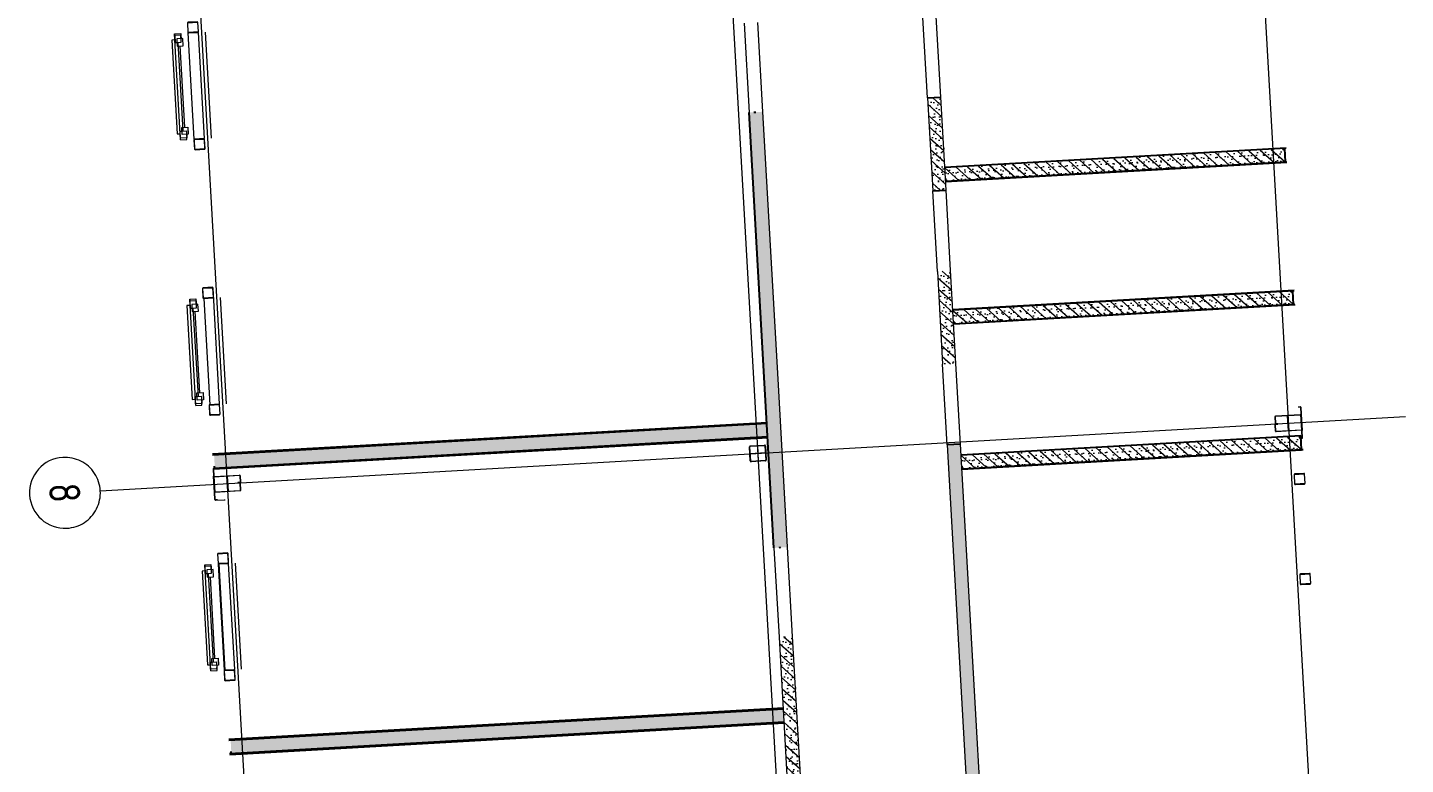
# Model space of a CAD drawing. Header units: metres. Extents: x 107714.6 to 107779.2, y 110780.1 to 110851.4.
# Drawn here: x 107762.92 to 107778.48, y 110809.56 to 110817.87 of the extents above; entities that cross this region are included whole.
import ezdxf

# ---------------------------------------------------------------- set-up
doc = ezdxf.new("R2010")
doc.units = ezdxf.units.M
for name, pattern in [('_ШПТ__20_т__2_5__Линия сетки', [25, 20, -2.5, 0, -2.5]), ('CENTER', [50.8, 31.75, -6.35, 6.35, -6.35]), ('GOST2.303 5', [24, 20, -1.5, 1, -1.5]), ('невидимаяX2', [19.05, 12.7, -6.35])]:
    doc.linetypes.add(name, pattern=pattern)
doc.layers.add('_1-1_ Внутренние стены', color=7, linetype='Continuous')
doc.layers.add('Вспомогательные', color=6, linetype='Continuous', plot=False)
for name, color, linetype, lineweight, true_color in [('Каркас несущий', 7, 'Continuous', 18, 0x800040), ('Каркас_Импост', 7, 'Continuous', 9, 0x804000), ('Несущие колонны', 7, 'Continuous', 18, 0x800040), ('Окна', 7, 'Continuous', 9, 0x0080c0), ('Отлив', 7, 'Continuous', 9, 0x008080)]:
    doc.layers.add(name, color=color, linetype=linetype, lineweight=lineweight, true_color=true_color)
for name, color, linetype, lineweight in [('ОСИ', 251, 'CENTER', 18), ('Размерные', 45, 'Continuous', 15), ('Стены', 7, 'Continuous', 18)]:
    doc.layers.add(name, color=color, linetype=linetype, lineweight=lineweight)
doc.styles.add('GOST Common', font='GOST_Common.ttf', dxfattribs={"width": 0.9, "height": 350})

# ---------------------------------------------------------------- blocks, each defined once
blk = doc.blocks.new('102_Окно_1Створка_Ф_ГОСТ23166-99 - 1160х1750_1170_h-1445330-_О__L1_0_000_')
at = {"layer": 'Каркас_Импост', "color": 7, "lineweight": 18}
for p, q in [((-638.1, 475), (-638.1, 405)), ((-638.1, 475), (-603.1, 475)), ((-618.1, 475), (-538.1, 475)), ((-618.1, 405), (-618.1, 475)), ((-618.1, 475), (-538.1, 475)), ((-618.1, 405), (-618.1, 475)), ((-538.1, 475), (-538.1, 405)), ((-538.1, 475), (-538.1, 455)), ((541.9, 475), (461.9, 475)), ((461.9, 475), (461.9, 405)), ((461.9, 475), (461.9, 455)), ((541.9, 475), (461.9, 475)), ((561.9, 475), (526.9, 475)), ((541.9, 405), (541.9, 475)), ((541.9, 405), (541.9, 475)), ((561.9, 475), (561.9, 405)), ((-638.1, 405), (-603.1, 405)), ((-538.1, 405), (-618.1, 405)), ((-578.1, 405), (-618.1, 405)), ((-578.1, 385), (-578.1, 455)), ((-578.1, 455), (-498.1, 455)), ((-498.1, 385), (-578.1, 385)), ((-538.1, 440), (461.9, 440)), ((-498.1, 455), (-498.1, 385)), ((-498.1, 420), (421.9, 420)), ((421.9, 455), (421.9, 385)), ((501.9, 455), (421.9, 455)), ((421.9, 385), (501.9, 385)), ((461.9, 405), (541.9, 405)), ((501.9, 385), (501.9, 455)), ((541.9, 405), (501.9, 405)), ((561.9, 405), (526.9, 405))]:
    blk.add_line(p, q, dxfattribs=at)
at = {"layer": 'Отлив', "color": 7}
for p, q in [((491.9, 510), (-568.1, 510)), ((-568.1, 510), (-568.1, 475)), ((-568.1, 475), (491.9, 475)), ((491.9, 475), (491.9, 510))]:
    blk.add_line(p, q, dxfattribs=at)
blk = doc.blocks.new('243_КолоннаНесущая_Труба_ГОСТ 30245-2003 - 120x120x5-1251786-_О__L1_0_000_')
at = {"layer": 'Несущие колонны', "color": 7, "lineweight": 5}
for p, q in [((-60, 51), (-60, -51)), ((-55, -51), (-55, 51)), ((51, 60), (-51, 60)), ((-51, 55), (51, 55)), ((55, 51), (55, -51)), ((60, -51), (60, 51)), ((51, -55), (-51, -55)), ((-51, -60), (51, -60))]:
    blk.add_line(p, q, dxfattribs=at)
for centre, radius, start, end in [((-51, 51), 9, 90, 180), ((-51, 51), 4, 90, 180), ((51, 51), 9, 0, 90), ((51, 51), 4, 0, 90), ((-51, -51), 9, 180, 270), ((-51, -51), 4, 180, 270), ((51, -51), 9, 270, 360), ((51, -51), 4, 270, 0)]:
    blk.add_arc(centre, radius, start, end, dxfattribs=at)
blk = doc.blocks.new('243_КолоннаНесущая_Труба_ГОСТ 30245-2003 - 120x120x5-V6-_О__L1_0_000_')
at = {"layer": 'Несущие колонны', "color": 7, "lineweight": 5}
for p, q in [((-60, 51), (-60, -51)), ((-55, -51), (-55, 51)), ((51, 60), (-51, 60)), ((-51, 55), (51, 55)), ((55, 51), (55, -51)), ((60, -51), (60, 51)), ((51, -55), (-51, -55)), ((-51, -60), (51, -60))]:
    blk.add_line(p, q, dxfattribs=at)
for centre, radius, start, end in [((-51, 51), 9, 90, 180), ((-51, 51), 4, 90, 180), ((51, 51), 9, 0, 90), ((51, 51), 4, 0, 90), ((-51, -51), 9, 180, 270), ((-51, -51), 4, 180, 270), ((51, -51), 4, 270, 0), ((51, -51), 9, 270, 360)]:
    blk.add_arc(centre, radius, start, end, dxfattribs=at)
blk = doc.blocks.new('Ось сетки - Круг_Ø8 мм-6577-_О__L1_0_000_')
at = {"layer": 'ОСИ', "lineweight": 20}
for start, end in [(360, 180), (180, 360)]:
    blk.add_arc((0, 0), 4, start, end, dxfattribs=at)
blk = doc.blocks.new('к4')
at = {"color": 0, "linetype": 'GOST2.303 5', "lineweight": 5, "ltscale": 150}
for p, q in [((4150606, 536686), (4150790, 536686)), ((4150698, 536778), (4150698, 536594))]:
    blk.add_line(p, q, dxfattribs=at)
at = {"color": 0, "linetype": 'Continuous', "lineweight": 5, "ltscale": 150}
for p, q in [((4150608, 536606), (4150608, 536766)), ((4150613, 536606), (4150613, 536766)), ((4150618, 536776), (4150778, 536776)), ((4150618, 536771), (4150778, 536771)), ((4150783, 536766), (4150783, 536606)), ((4150788, 536766), (4150788, 536606)), ((4150778, 536601), (4150618, 536601)), ((4150778, 536596), (4150618, 536596))]:
    blk.add_line(p, q, dxfattribs=at)
for centre, radius, start, end in [((4150618, 536766), 10, 90, 180), ((4150618, 536766), 5, 90, 180), ((4150778, 536766), 10, 0, 90), ((4150778, 536766), 5, 0, 90), ((4150618, 536606), 10, 180, 270), ((4150618, 536606), 5, 180, 270), ((4150778, 536606), 5, 270, 0), ((4150778, 536606), 10, 270, 0)]:
    blk.add_arc(centre, radius, start, end, dxfattribs=at)
at = {"layer": 'Вспомогательные', "color": 0, "lineweight": 5, "ltscale": 10}
blk.add_line((4150613, 536686), (4150783, 536686), dxfattribs=at)
blk = doc.blocks.new('к3')
at = {"color": 0, "linetype": 'ByBlock', "lineweight": -2, "ltscale": 200}
for p, q in [((4147418, 542806), (4147418, 542828)), ((4147418, 542806), (4147421, 542806)), ((4147421, 542806), (4147421, 542828)), ((4147426, 542836), (4147505, 542836)), ((4147426, 542833), (4147505, 542833)), ((4147510, 542828), (4147510, 542544)), ((4147513, 542828), (4147513, 542544)), ((4147683, 542828), (4147683, 542544)), ((4147686, 542828), (4147686, 542544)), ((4147770, 542836), (4147691, 542836)), ((4147770, 542833), (4147691, 542833)), ((4147775, 542806), (4147775, 542828)), ((4147778, 542806), (4147775, 542806)), ((4147778, 542806), (4147778, 542828)), ((4147518, 542539), (4147589, 542539)), ((4147518, 542536), (4147589, 542536)), ((4147594, 542544), (4147594, 542567)), ((4147594, 542567), (4147597, 542567)), ((4147597, 542544), (4147597, 542567)), ((4147599, 542544), (4147599, 542567)), ((4147602, 542567), (4147599, 542567)), ((4147602, 542544), (4147602, 542567)), ((4147678, 542539), (4147607, 542539)), ((4147678, 542536), (4147607, 542536))]:
    blk.add_line(p, q, dxfattribs=at)
for centre, radius, start, end in [((4147426, 542828), 8, 90, 180), ((4147426, 542828), 5, 90, 180), ((4147505, 542828), 8, 0, 90), ((4147505, 542828), 5, 0, 90), ((4147691, 542828), 8, 90, 180), ((4147691, 542828), 5, 90, 180), ((4147770, 542828), 8, 0, 90), ((4147770, 542828), 5, 0, 90), ((4147518, 542544), 8, 180, 270), ((4147518, 542544), 5, 180, 270), ((4147589, 542544), 8, 270, 0), ((4147589, 542544), 5, 270, 0), ((4147607, 542544), 8, 180, 270), ((4147607, 542544), 5, 180, 270), ((4147678, 542544), 5, 270, 0), ((4147678, 542544), 8, 270, 0)]:
    blk.add_arc(centre, radius, start, end, dxfattribs=at)
at = {"layer": 'Вспомогательные', "color": 0, "ltscale": 10}
for p, q in [((4147690, 542836), (4147505, 542836)), ((4147683, 542686), (4147513, 542686))]:
    blk.add_line(p, q, dxfattribs=at)

msp = doc.modelspace()

# ---------------------------------------------------------------- hatches: boundary and pattern name
at = {"layer": '_1-1_ Внутренние стены', "linetype": 'Continuous', "lineweight": 0, "true_color": 0x000000}
h = msp.add_hatch(dxfattribs=at)
h.set_pattern_fill('ГАЗОБЕТОН_0004', color=18, scale=0.001, angle=-86.74695, style=0, pattern_type=2)
h.set_pattern_definition([(318.25305, (107765.02054, 110773.41475), (0.05992578, 0.06714835), []), (3.25305, (107765.080466, 110773.4819), (-0.00459642, 0.08086948), [0, -0.054, 0, -0.081]), (68.25305, (107765.147614, 110773.421976), (0.07523517, -0.03001115), [0, -0.0396, 0, -0.0684])])
h.paths.add_polyline_path([(107773.231, 110817.0827), (107773.0812, 110817.0742), (107773.1408, 110816.0259), (107773.2905, 110816.0344)])
h = msp.add_hatch(dxfattribs=at)
h.set_pattern_fill('ГАЗОБЕТОН_0004', color=18, scale=0.001, angle=-86.74695, style=0, pattern_type=2)
h.set_pattern_definition([(318.25305, (107763.01139, 110773.25048), (0.05992578, 0.06714835), []), (3.25305, (107763.07132, 110773.317626), (-0.00459642, 0.08086948), [0, -0.054, 0, -0.081]), (68.25305, (107763.13847, 110773.2577), (0.07523517, -0.03001115), [0, -0.0396, 0, -0.0684])])
h.paths.add_polyline_path([(107771.2218, 110816.9185), (107771.0721, 110816.9099), (107771.3512, 110811.9979), (107771.501, 110812.0064)])
h = msp.add_hatch(dxfattribs=at)
h.set_pattern_fill('ГАЗОБЕТОН_0004', color=18, scale=0.001, angle=-86.74695, style=0, pattern_type=2)
h.set_pattern_definition([(318.25305, (107768.33842, 110772.80204), (0.05992578, 0.06714835), []), (3.25305, (107768.39835, 110772.86919), (-0.00459642, 0.08086948), [0, -0.054, 0, -0.081]), (68.25305, (107768.4655, 110772.809265), (0.07523517, -0.03001115), [0, -0.0396, 0, -0.0684])])
h.paths.add_polyline_path([(107773.2761, 110816.284), (107777.1099, 110816.5019), (107777.1184, 110816.3522), (107773.2846, 110816.1343)])
h = msp.add_hatch(dxfattribs=at)
h.set_pattern_fill('ГАЗОБЕТОН_0004', color=18, scale=0.001, angle=-86.74695, style=0, pattern_type=2)
h.set_pattern_definition([(318.25305, (107765.13176, 110771.45791), (0.05992578, 0.06714835), []), (3.25305, (107765.19169, 110771.52506), (-0.00459642, 0.08086948), [0, -0.054, 0, -0.081]), (68.25305, (107765.25884, 110771.46513), (0.07523517, -0.03001115), [0, -0.0396, 0, -0.0684])])
h.paths.add_polyline_path([(107773.3422, 110815.1259), (107773.1924, 110815.1174), (107773.252, 110814.0691), (107773.4018, 110814.0776)])
h = msp.add_hatch(dxfattribs=at)
h.set_pattern_fill('ГАЗОБЕТОН_0004', color=18, scale=0.001, angle=-86.74695, style=0, pattern_type=2)
h.set_pattern_definition([(318.25305, (107768.42978, 110771.19464), (0.05992578, 0.06714835), []), (3.25305, (107768.48971, 110771.261785), (-0.00459642, 0.08086948), [0, -0.054, 0, -0.081]), (68.25305, (107768.55686, 110771.20186), (0.07523517, -0.03001115), [0, -0.0396, 0, -0.0684])])
h.paths.add_polyline_path([(107773.3675, 110814.6766), (107777.2013, 110814.8945), (107777.2098, 110814.7448), (107773.376, 110814.5268)])
h = msp.add_hatch(dxfattribs=at)
h.set_pattern_fill('ГАЗОБЕТОН_0004', color=18, scale=0.001, angle=-86.74695, style=0, pattern_type=2)
h.set_pattern_definition([(318.25305, (107760.08889, 110769.5637), (0.05992578, 0.06714835), []), (3.25305, (107760.14882, 110769.630845), (-0.00459642, 0.08086948), [0, -0.054, 0, -0.081]), (68.25305, (107760.21597, 110769.57092), (0.07523517, -0.03001115), [0, -0.0396, 0, -0.0684])])
h.paths.add_polyline_path([(107765.0266, 110813.0457), (107771.2715, 110813.4006), (107771.28, 110813.2509), (107765.0351, 110812.8959)])
h = msp.add_hatch(dxfattribs=at)
h.set_pattern_fill('ГАЗОБЕТОН_0004', color=18, scale=0.001, angle=-86.74695, style=0, pattern_type=2)
h.set_pattern_definition([(318.25305, (107768.52285, 110769.55728), (0.05992578, 0.06714835), []), (3.25305, (107768.58277, 110769.62443), (-0.00459642, 0.08086948), [0, -0.054, 0, -0.081]), (68.25305, (107768.64992, 110769.5645), (0.07523517, -0.03001115), [0, -0.0396, 0, -0.0684])])
h.paths.add_polyline_path([(107773.4605, 110813.0392), (107777.2944, 110813.2572), (107777.3029, 110813.1074), (107773.4691, 110812.8895)])
h = msp.add_hatch(dxfattribs=at)
h.set_pattern_fill('ГАЗОБЕТОН_0004', color=18, scale=0.001, angle=-86.74695, style=0, pattern_type=2)
h.set_pattern_definition([(318.25305, (107765.24275, 110769.50106), (0.05992578, 0.06714835), []), (3.25305, (107765.30268, 110769.568205), (-0.00459642, 0.08086948), [0, -0.054, 0, -0.081]), (68.25305, (107765.36983, 110769.50828), (0.07523517, -0.03001115), [0, -0.0396, 0, -0.0684])])
h.paths.add_polyline_path([(107773.4532, 110813.169), (107773.3034, 110813.1605), (107773.6989, 110806.2018), (107773.8487, 110806.2103)])
h = msp.add_hatch(dxfattribs=at)
h.set_pattern_fill('ГАЗОБЕТОН_0004', color=18, scale=0.001, angle=-86.74695, style=0, pattern_type=2)
h.set_pattern_definition([(318.25305, (107763.347895, 110767.33003), (0.05992578, 0.06714835), []), (3.25305, (107763.40782, 110767.39718), (-0.00459642, 0.08086948), [0, -0.054, 0, -0.081]), (68.25305, (107763.47497, 110767.337255), (0.07523517, -0.03001115), [0, -0.0396, 0, -0.0684])])
h.paths.add_polyline_path([(107771.5583, 110810.998), (107771.4086, 110810.9895), (107771.5087, 110809.2273), (107771.6585, 110809.2359)])
h = msp.add_hatch(dxfattribs=at)
h.set_pattern_fill('ГАЗОБЕТОН_0004', color=18, scale=0.001, angle=-86.74695, style=0, pattern_type=2)
h.set_pattern_definition([(318.25305, (107760.27589, 110766.34412), (0.05992578, 0.06714835), []), (3.25305, (107760.33582, 110766.41127), (-0.00459642, 0.08086948), [0, -0.054, 0, -0.081]), (68.25305, (107760.40297, 110766.35134), (0.07523517, -0.03001115), [0, -0.0396, 0, -0.0684])])
h.paths.add_polyline_path([(107765.2136, 110809.8261), (107771.4585, 110810.181), (107771.467, 110810.0313), (107765.2221, 110809.6763)])

# ---------------------------------------------------------------- linework, layer by layer
for points in [[(107773.081, 110817.0742), (107773.2307, 110817.0827)], [(107773.081, 110817.0742), (107773.2307, 110817.0827)], [(107771.122, 110816.9128), (107771.1419, 110816.9139)], [(107771.122, 110816.9128), (107771.1419, 110816.9139)], [(107777.1099, 110816.5019), (107777.1184, 110816.3522)], [(107777.1099, 110816.5019), (107777.1184, 110816.3522)], [(107773.1406, 110816.0259), (107773.2903, 110816.0344)], [(107773.1406, 110816.0259), (107773.2903, 110816.0344)], [(107777.2013, 110814.8945), (107777.2098, 110814.7448)], [(107777.2013, 110814.8945), (107777.2098, 110814.7448)], [(107771.2709, 110813.4106), (107765.0101, 110813.0547)], [(107771.2715, 110813.4006), (107765.0106, 110813.0448)], [(107771.2715, 110813.4006), (107765.0106, 110813.0448)], [(107771.28, 110813.2509), (107765.0191, 110812.895)], [(107771.28, 110813.2509), (107765.0191, 110812.895)], [(107771.2806, 110813.2409), (107765.0197, 110812.885)], [(107777.2944, 110813.2572), (107777.3143, 110813.2583)], [(107777.2944, 110813.2572), (107777.3143, 110813.2583)], [(107777.3029, 110813.1074), (107777.2944, 110813.2572)], [(107777.3029, 110813.1074), (107777.2944, 110813.2572)], [(107773.4532, 110813.169), (107773.3034, 110813.1605)], [(107773.4532, 110813.169), (107773.3034, 110813.1605)], [(107777.3029, 110813.1074), (107777.3228, 110813.1085)], [(107777.3029, 110813.1074), (107777.3228, 110813.1085)], [(107765.0341, 110812.8959), (107765.0327, 110812.9208)], [(107765.0341, 110812.8959), (107765.0327, 110812.9208)], [(107771.4211, 110812.0018), (107771.4012, 110812.0007)], [(107771.4211, 110812.0018), (107771.4012, 110812.0007)], [(107771.4585, 110810.9923), (107771.4784, 110810.9935)], [(107771.4585, 110810.9923), (107771.4784, 110810.9935)], [(107771.454, 110810.1908), (107765.1931, 110809.8349)], [(107771.4545, 110810.1808), (107765.1936, 110809.825)], [(107771.4545, 110810.1808), (107765.1936, 110809.825)], [(107771.463, 110810.0311), (107765.2021, 110809.6752)], [(107771.463, 110810.0311), (107765.2021, 110809.6752)], [(107771.4636, 110810.0211), (107765.2027, 110809.6652)], [(107765.2221, 110809.6763), (107765.2207, 110809.7013)], [(107765.2221, 110809.6763), (107765.2207, 110809.7013)]]:
    msp.add_lwpolyline(points)
at = {"layer": 'Каркас несущий', "color": 7}
for p, q in [((107765.0396, 110812.5356), (107765.1414, 110812.5414)), ((107765.1414, 110812.5414), (107765.1504, 110812.5419)), ((107765.0714, 110811.8162), (107765.1395, 110810.6182)), ((107765.2593, 110810.625), (107765.1912, 110811.823))]:
    msp.add_line(p, q, dxfattribs=at)
at = {"layer": 'ОСИ', "linetype": '_ШПТ__20_т__2_5__Линия сетки'}
for p, q in [((107775.2427, 110847.0626), (107777.9358, 110799.68)), ((107769.2524, 110846.7221), (107771.9455, 110799.3395)), ((107763.2621, 110846.3817), (107765.9552, 110798.999)), ((107763.7422, 110812.6421), (107778.4767, 110813.4796))]:
    msp.add_line(p, q, dxfattribs=at)
at = {"layer": 'Стены', "linetype": 'невидимаяX2'}
for points in [[(107771.0721, 110816.9099), (107771.0147, 110817.9183)], [(107771.2218, 110816.9185), (107771.1645, 110817.9268)], [(107773.081, 110817.0742), (107773.0293, 110817.9827)], [(107773.2307, 110817.0827), (107773.1791, 110817.9913)], [(107773.3419, 110815.1259), (107773.2903, 110816.0344)], [(107773.1922, 110815.1174), (107773.1406, 110816.0259)], [(107773.3034, 110813.1605), (107773.2518, 110814.0691)], [(107773.4532, 110813.169), (107773.4015, 110814.0776)], [(107771.4086, 110810.9895), (107771.3512, 110811.9979)], [(107771.5583, 110810.998), (107771.501, 110812.0064)]]:
    msp.add_lwpolyline(points, dxfattribs=at)
at = {"layer": 'Стены'}
for points in [[(107764.5852, 110817.7282), (107764.5812, 110817.7981)], [(107764.731, 110817.8066), (107764.799, 110816.6085)], [(107764.9189, 110816.6153), (107764.8508, 110817.8134)], [(107764.9256, 110817.8176), (107764.9937, 110816.6196)], [(107773.081, 110817.0742), (107773.1406, 110816.0259)], [(107764.6493, 110816.6), (107764.6453, 110816.6699)], [(107773.1922, 110815.1174), (107773.2518, 110814.0691)], [(107764.7554, 110814.733), (107764.7514, 110814.8029)], [(107764.9102, 110814.8119), (107764.9783, 110813.6138)], [(107765.0891, 110813.6201), (107765.0147, 110814.929)], [(107765.0959, 110814.8225), (107765.164, 110813.6244)], [(107764.8195, 110813.6048), (107764.8156, 110813.6747)], [(107773.3034, 110813.1605), (107773.6354, 110807.32)], [(107765.2661, 110811.8273), (107765.3342, 110810.6292)], [(107764.9256, 110811.7378), (107764.9217, 110811.8077)], [(107765.0804, 110811.8167), (107765.1485, 110810.6187)], [(107765.2593, 110810.625), (107765.1912, 110811.823)], [(107764.9898, 110810.6097), (107764.9858, 110810.6795)]]:
    msp.add_lwpolyline(points, dxfattribs=at)
at = {"layer": 'Стены', "lineweight": 18}
for points in [[(107773.2903, 110816.0344), (107773.2307, 110817.0827)], [(107771.3413, 110811.9973), (107771.0621, 110816.9094)], [(107771.3512, 110811.9979), (107771.0721, 110816.9099)], [(107771.4008, 110813.7685), (107771.2218, 110816.9185)], [(107777.1293, 110816.513), (107773.2756, 110816.294)], [(107777.1299, 110816.5031), (107773.2761, 110816.284)], [(107777.1384, 110816.3533), (107773.2846, 110816.1343)], [(107777.139, 110816.3433), (107773.2852, 110816.1243)], [(107773.4015, 110814.0776), (107773.3419, 110815.1259)], [(107777.2207, 110814.9056), (107773.3669, 110814.6866)], [(107777.2213, 110814.8956), (107773.3675, 110814.6766)], [(107777.2298, 110814.7459), (107773.376, 110814.5268)], [(107777.2303, 110814.7359), (107773.3766, 110814.5169)], [(107771.501, 110812.0064), (107771.4008, 110813.7685)], [(107777.2938, 110813.2671), (107773.46, 110813.0492)], [(107777.2944, 110813.2572), (107773.4605, 110813.0392)], [(107777.2908, 110813.2319), (107777.2853, 110813.2316)], [(107773.8487, 110806.2103), (107773.4532, 110813.169)], [(107777.3029, 110813.1074), (107773.4691, 110812.8895)], [(107777.3034, 110813.0974), (107773.4696, 110812.8795)], [(107771.5087, 110809.2273), (107771.4086, 110810.9895)], [(107771.6585, 110809.2359), (107771.5583, 110810.998)]]:
    msp.add_lwpolyline(points, dxfattribs=at)

# ---------------------------------------------------------------- block references
at = {"layer": 'Несущие колонны', "color": 7, "xscale": 0.0009999999999999998, "yscale": 0.0009999999999999998, "zscale": 0.0009999999999999998, "rotation": 273.2530497448619}
for name, p in [('243_КолоннаНесущая_Труба_ГОСТ 30245-2003 - 120x120x5-1251786-_О__L1_0_000_', (107764.7875, 110817.8699)), ('243_КолоннаНесущая_Труба_ГОСТ 30245-2003 - 120x120x5-1251786-_О__L1_0_000_', (107764.8624, 110816.552)), ('243_КолоннаНесущая_Труба_ГОСТ 30245-2003 - 120x120x5-1251786-_О__L1_0_000_', (107764.9577, 110814.8747)), ('243_КолоннаНесущая_Труба_ГОСТ 30245-2003 - 120x120x5-1251786-_О__L1_0_000_', (107765.0326, 110813.5568)), ('243_КолоннаНесущая_Труба_ГОСТ 30245-2003 - 120x120x5-V6-_О__L1_0_000_', (107777.2817, 110812.7757)), ('243_КолоннаНесущая_Труба_ГОСТ 30245-2003 - 120x120x5-1251786-_О__L1_0_000_', (107765.1279, 110811.8795)), ('243_КолоннаНесущая_Труба_ГОСТ 30245-2003 - 120x120x5-V6-_О__L1_0_000_', (107777.3458, 110811.6475)), ('243_КолоннаНесущая_Труба_ГОСТ 30245-2003 - 120x120x5-1251786-_О__L1_0_000_', (107765.2028, 110810.5617))]:
    msp.add_blockref(name, p, dxfattribs=at)
at = {"layer": 'Окна', "color": 7, "xscale": 0.0009999999999999998, "yscale": 0.0009999999999999998, "zscale": 0.0009999999999999998, "rotation": 93.25304974486188}
for p in [(107765.0873, 110817.264), (107765.2576, 110814.2688), (107765.4278, 110811.2737)]:
    msp.add_blockref('102_Окно_1Створка_Ф_ГОСТ23166-99 - 1160х1750_1170_h-1445330-_О__L1_0_000_', p, dxfattribs=at)
at = {"layer": 'ОСИ', "lineweight": 20, "xscale": 0.09999999999999992, "yscale": 0.09999999999999992, "zscale": 0.09999999999999992, "rotation": 273.2530497448619}
msp.add_blockref('Ось сетки - Круг_Ø8 мм-6577-_О__L1_0_000_', (107763.3428, 110812.6194), dxfattribs=at)
at = {"layer": 'Размерные', "color": 0, "xscale": 0.0009999999999999998, "yscale": 0.0009999999999999998, "zscale": 0.0009999999999999998}
for name, p, rotation in [('к3', (106999.9847, 114923.5238), 273.2530497448619), ('к4', (106999.8088, 114926.6189), 273.2530497448619), ('к3', (108542.3462, 106702.6043), 93.25304974486188)]:
    msp.add_blockref(name, p, dxfattribs=dict(at, rotation=rotation))

# ---------------------------------------------------------------- texts
at = {"layer": 'ОСИ', "insert": (107763.5086, 110812.7428), "char_height": 0.35, "width": 0.274177, "attachment_point": 1, "rotation": 273.25305, "style": 'GOST Common'}
msp.add_mtext('\\fGOST Common|b0|i0|c204|p34|;\\W.9;8', dxfattribs=at)

doc.saveas('drawing.dxf')
